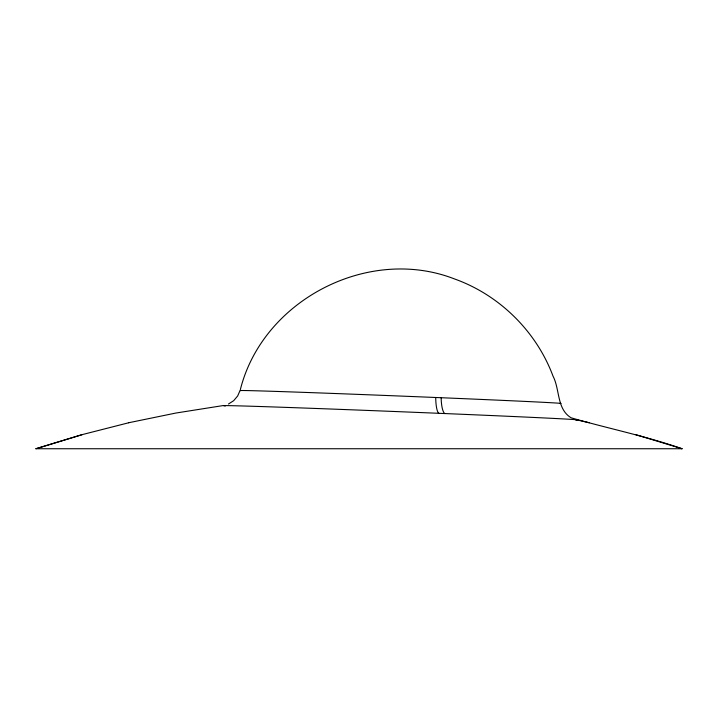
<?xml version="1.0" encoding="UTF-8"?>
<svg xmlns="http://www.w3.org/2000/svg" width="718" height="718" viewBox="0 0 718 718"><rect width="100%" height="100%" fill="white"/><g stroke="black" fill="none" stroke-linecap="round" stroke-linejoin="round"><path stroke-width="1.08" d="M240.333 389.659C262.806 299.918 368.594 245.314 454.754 279.033C499.584 295.107 536.391 331.474 553.013 376.106C559.986 389.506 556.683 409.125 571.124 417.804C607.94 428.466 645.787 436.05 682.1 448.741L35.9 448.741L82.076 434.65L128.8 422.74M240.027 390.538L237.667 395.968L233.673 400.689L228.468 404.019M35.9 448.741L82.193 434.65M128.702 422.74L175.901 413.038L223.074 405.58M240.799 390.664A160.464 0.951 2.3 0 1 435.709 397.494L441.148 397.718A160.464 0.951 2.3 0 1 560.211 403.516M225.434 405.912A177.086 1.05 2.3 0 1 438.743 413.299L444.747 413.55A177.086 1.05 2.3 0 1 575.603 419.967M576.671 419.868L589.298 422.74M635.807 434.65L682.1 448.741M444.747 413.55A20.741 5.268 -87.6 0 1 441.148 397.718M438.743 413.299A20.741 4.568 -87.6 0 1 435.718 397.494"/></g></svg>
